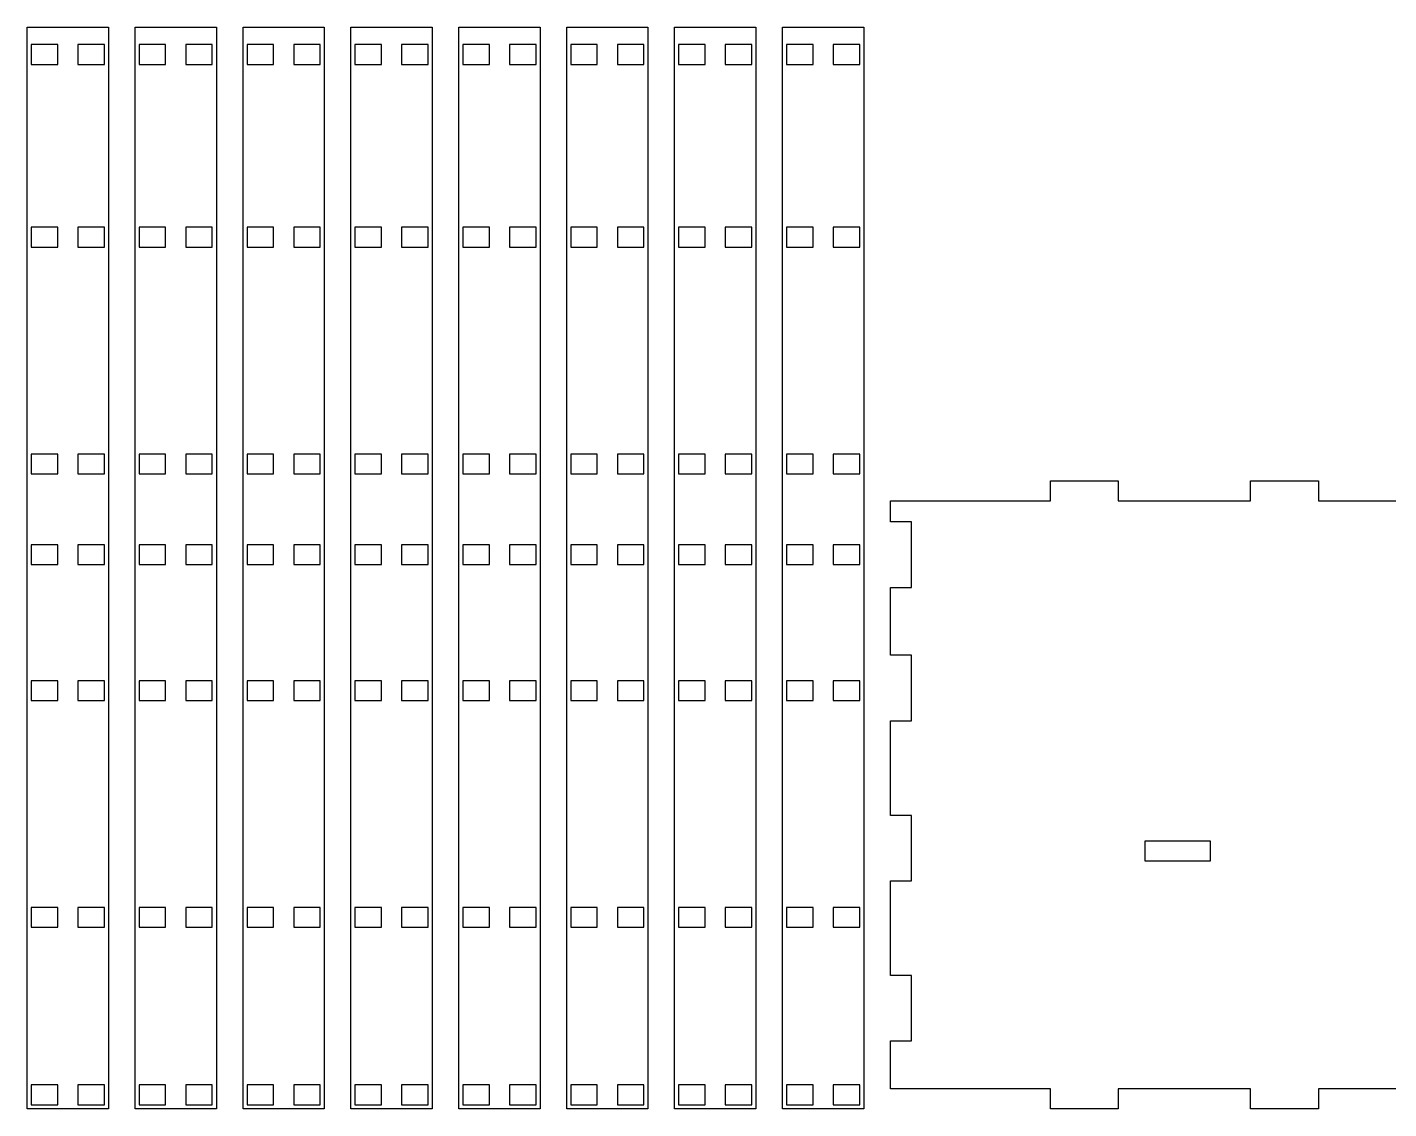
# Model space of a CAD drawing. Header units: metres. Extents: x 4 to 591, y 4 to 372.
# Drawn here: x 4 to 208.2, y 210.2 to 372.4 of the extents above; entities that cross this region are included whole.
import ezdxf

# ---------------------------------------------------------------- set-up
doc = ezdxf.new("R2010")
doc.units = ezdxf.units.M

msp = doc.modelspace()

# ---------------------------------------------------------------- linework, layer by layer
for points in [[(16.18, 372.36), (16.18, 210.18), (4, 210.18), (4, 372.36), (16.18, 372.36)], [(32.36, 372.36), (32.36, 210.18), (20.18, 210.18), (20.18, 372.36), (32.36, 372.36)], [(48.54, 372.36), (48.54, 210.18), (36.36, 210.18), (36.36, 372.36), (48.54, 372.36)], [(64.72, 372.36), (64.72, 210.18), (52.54, 210.18), (52.54, 372.36), (64.72, 372.36)], [(80.9, 372.36), (80.9, 210.18), (68.72, 210.18), (68.72, 372.36), (80.9, 372.36)], [(97.08, 372.36), (97.08, 210.18), (84.9, 210.18), (84.9, 372.36), (97.08, 372.36)], [(113.26, 372.36), (113.26, 210.18), (101.08, 210.18), (101.08, 372.36), (113.26, 372.36)], [(129.44, 372.36), (129.44, 210.18), (117.26, 210.18), (117.26, 372.36), (129.44, 372.36)], [(4.61, 366.79), (8.57, 366.79), (8.57, 369.75), (4.61, 369.75), (4.61, 366.79)], [(11.6, 366.79), (15.57, 366.79), (15.57, 369.75), (11.6, 369.75), (11.6, 366.79)], [(20.78, 366.79), (24.75, 366.79), (24.75, 369.75), (20.78, 369.75), (20.78, 366.79)], [(27.78, 366.79), (31.75, 366.79), (31.75, 369.75), (27.78, 369.75), (27.78, 366.79)], [(36.97, 366.79), (40.94, 366.79), (40.94, 369.75), (36.97, 369.75), (36.97, 366.79)], [(43.96, 366.79), (47.94, 366.79), (47.94, 369.75), (43.96, 369.75), (43.96, 366.79)], [(53.14, 366.79), (57.11, 366.79), (57.11, 369.75), (53.14, 369.75), (53.14, 366.79)], [(60.14, 366.79), (64.11, 366.79), (64.11, 369.75), (60.14, 369.75), (60.14, 366.79)], [(69.33, 366.79), (73.3, 366.79), (73.3, 369.75), (69.33, 369.75), (69.33, 366.79)], [(76.32, 366.79), (80.3, 366.79), (80.3, 369.75), (76.32, 369.75), (76.32, 366.79)], [(85.51, 366.79), (89.48, 366.79), (89.48, 369.75), (85.51, 369.75), (85.51, 366.79)], [(92.5, 366.79), (96.48, 366.79), (96.48, 369.75), (92.5, 369.75), (92.5, 366.79)], [(101.69, 366.79), (105.66, 366.79), (105.66, 369.75), (101.69, 369.75), (101.69, 366.79)], [(108.68, 366.79), (112.66, 366.79), (112.66, 369.75), (108.68, 369.75), (108.68, 366.79)], [(117.87, 366.79), (121.84, 366.79), (121.84, 369.75), (117.87, 369.75), (117.87, 366.79)], [(124.86, 366.79), (128.84, 366.79), (128.84, 369.75), (124.86, 369.75), (124.86, 366.79)], [(4.61, 339.38), (8.57, 339.38), (8.57, 342.36), (4.61, 342.36), (4.61, 339.38)], [(11.6, 339.38), (15.57, 339.38), (15.57, 342.36), (11.6, 342.36), (11.6, 339.38)], [(20.78, 339.38), (24.75, 339.38), (24.75, 342.36), (20.78, 342.36), (20.78, 339.38)], [(27.78, 339.38), (31.75, 339.38), (31.75, 342.36), (27.78, 342.36), (27.78, 339.38)], [(36.97, 339.38), (40.94, 339.38), (40.94, 342.36), (36.97, 342.36), (36.97, 339.38)], [(43.96, 339.38), (47.94, 339.38), (47.94, 342.36), (43.96, 342.36), (43.96, 339.38)], [(53.14, 339.38), (57.11, 339.38), (57.11, 342.36), (53.14, 342.36), (53.14, 339.38)], [(60.14, 339.38), (64.11, 339.38), (64.11, 342.36), (60.14, 342.36), (60.14, 339.38)], [(69.33, 339.38), (73.3, 339.38), (73.3, 342.36), (69.33, 342.36), (69.33, 339.38)], [(76.32, 339.38), (80.3, 339.38), (80.3, 342.36), (76.32, 342.36), (76.32, 339.38)], [(85.51, 339.38), (89.48, 339.38), (89.48, 342.36), (85.51, 342.36), (85.51, 339.38)], [(92.5, 339.38), (96.48, 339.38), (96.48, 342.36), (92.5, 342.36), (92.5, 339.38)], [(101.69, 339.38), (105.66, 339.38), (105.66, 342.36), (101.69, 342.36), (101.69, 339.38)], [(108.68, 339.38), (112.66, 339.38), (112.66, 342.36), (108.68, 342.36), (108.68, 339.38)], [(117.87, 339.38), (121.84, 339.38), (121.84, 342.36), (117.87, 342.36), (117.87, 339.38)], [(124.86, 339.38), (128.84, 339.38), (128.84, 342.36), (124.86, 342.36), (124.86, 339.38)], [(4.61, 305.38), (8.57, 305.38), (8.57, 308.36), (4.61, 308.36), (4.61, 305.38)], [(11.6, 305.38), (15.57, 305.38), (15.57, 308.36), (11.6, 308.36), (11.6, 305.38)], [(20.78, 305.38), (24.75, 305.38), (24.75, 308.36), (20.78, 308.36), (20.78, 305.38)], [(27.78, 305.38), (31.75, 305.38), (31.75, 308.36), (27.78, 308.36), (27.78, 305.38)], [(36.97, 305.38), (40.94, 305.38), (40.94, 308.36), (36.97, 308.36), (36.97, 305.38)], [(43.96, 305.38), (47.94, 305.38), (47.94, 308.36), (43.96, 308.36), (43.96, 305.38)], [(53.14, 305.38), (57.11, 305.38), (57.11, 308.36), (53.14, 308.36), (53.14, 305.38)], [(60.14, 305.38), (64.11, 305.38), (64.11, 308.36), (60.14, 308.36), (60.14, 305.38)], [(69.33, 305.38), (73.3, 305.38), (73.3, 308.36), (69.33, 308.36), (69.33, 305.38)], [(76.32, 305.38), (80.3, 305.38), (80.3, 308.36), (76.32, 308.36), (76.32, 305.38)], [(85.51, 305.38), (89.48, 305.38), (89.48, 308.36), (85.51, 308.36), (85.51, 305.38)], [(92.5, 305.38), (96.48, 305.38), (96.48, 308.36), (92.5, 308.36), (92.5, 305.38)], [(101.69, 305.38), (105.66, 305.38), (105.66, 308.36), (101.69, 308.36), (101.69, 305.38)], [(108.68, 305.38), (112.66, 305.38), (112.66, 308.36), (108.68, 308.36), (108.68, 305.38)], [(117.87, 305.38), (121.84, 305.38), (121.84, 308.36), (117.87, 308.36), (117.87, 305.38)], [(124.86, 305.38), (128.84, 305.38), (128.84, 308.36), (124.86, 308.36), (124.86, 305.38)], [(4.61, 291.79), (8.57, 291.79), (8.57, 294.75), (4.61, 294.75), (4.61, 291.79)], [(11.6, 291.79), (15.57, 291.79), (15.57, 294.75), (11.6, 294.75), (11.6, 291.79)], [(20.78, 291.79), (24.75, 291.79), (24.75, 294.75), (20.78, 294.75), (20.78, 291.79)], [(27.78, 291.79), (31.75, 291.79), (31.75, 294.75), (27.78, 294.75), (27.78, 291.79)], [(36.97, 291.79), (40.94, 291.79), (40.94, 294.75), (36.97, 294.75), (36.97, 291.79)], [(43.96, 291.79), (47.94, 291.79), (47.94, 294.75), (43.96, 294.75), (43.96, 291.79)], [(53.14, 291.79), (57.11, 291.79), (57.11, 294.75), (53.14, 294.75), (53.14, 291.79)], [(60.14, 291.79), (64.11, 291.79), (64.11, 294.75), (60.14, 294.75), (60.14, 291.79)], [(69.33, 291.79), (73.3, 291.79), (73.3, 294.75), (69.33, 294.75), (69.33, 291.79)], [(76.32, 291.79), (80.3, 291.79), (80.3, 294.75), (76.32, 294.75), (76.32, 291.79)], [(85.51, 291.79), (89.48, 291.79), (89.48, 294.75), (85.51, 294.75), (85.51, 291.79)], [(92.5, 291.79), (96.48, 291.79), (96.48, 294.75), (92.5, 294.75), (92.5, 291.79)], [(101.69, 291.79), (105.66, 291.79), (105.66, 294.75), (101.69, 294.75), (101.69, 291.79)], [(108.68, 291.79), (112.66, 291.79), (112.66, 294.75), (108.68, 294.75), (108.68, 291.79)], [(117.87, 291.79), (121.84, 291.79), (121.84, 294.75), (117.87, 294.75), (117.87, 291.79)], [(124.86, 291.79), (128.84, 291.79), (128.84, 294.75), (124.86, 294.75), (124.86, 291.79)], [(4.61, 271.38), (8.57, 271.38), (8.57, 274.36), (4.61, 274.36), (4.61, 271.38)], [(11.6, 271.38), (15.57, 271.38), (15.57, 274.36), (11.6, 274.36), (11.6, 271.38)], [(20.78, 271.38), (24.75, 271.38), (24.75, 274.36), (20.78, 274.36), (20.78, 271.38)], [(27.78, 271.38), (31.75, 271.38), (31.75, 274.36), (27.78, 274.36), (27.78, 271.38)], [(36.97, 271.38), (40.94, 271.38), (40.94, 274.36), (36.97, 274.36), (36.97, 271.38)], [(43.96, 271.38), (47.94, 271.38), (47.94, 274.36), (43.96, 274.36), (43.96, 271.38)], [(53.14, 271.38), (57.11, 271.38), (57.11, 274.36), (53.14, 274.36), (53.14, 271.38)], [(60.14, 271.38), (64.11, 271.38), (64.11, 274.36), (60.14, 274.36), (60.14, 271.38)], [(69.33, 271.38), (73.3, 271.38), (73.3, 274.36), (69.33, 274.36), (69.33, 271.38)], [(76.32, 271.38), (80.3, 271.38), (80.3, 274.36), (76.32, 274.36), (76.32, 271.38)], [(85.51, 271.38), (89.48, 271.38), (89.48, 274.36), (85.51, 274.36), (85.51, 271.38)], [(92.5, 271.38), (96.48, 271.38), (96.48, 274.36), (92.5, 274.36), (92.5, 271.38)], [(101.69, 271.38), (105.66, 271.38), (105.66, 274.36), (101.69, 274.36), (101.69, 271.38)], [(108.68, 271.38), (112.66, 271.38), (112.66, 274.36), (108.68, 274.36), (108.68, 271.38)], [(117.87, 271.38), (121.84, 271.38), (121.84, 274.36), (117.87, 274.36), (117.87, 271.38)], [(124.86, 271.38), (128.84, 271.38), (128.84, 274.36), (124.86, 274.36), (124.86, 271.38)], [(171.62, 247.36), (181.44, 247.36), (181.44, 250.33), (171.62, 250.33), (171.62, 247.36)], [(4.61, 237.39), (8.57, 237.39), (8.57, 240.36), (4.61, 240.36), (4.61, 237.39)], [(11.6, 237.39), (15.57, 237.39), (15.57, 240.36), (11.6, 240.36), (11.6, 237.39)], [(20.78, 237.39), (24.75, 237.39), (24.75, 240.36), (20.78, 240.36), (20.78, 237.39)], [(27.78, 237.39), (31.75, 237.39), (31.75, 240.36), (27.78, 240.36), (27.78, 237.39)], [(36.97, 237.39), (40.94, 237.39), (40.94, 240.36), (36.97, 240.36), (36.97, 237.39)], [(43.96, 237.39), (47.94, 237.39), (47.94, 240.36), (43.96, 240.36), (43.96, 237.39)], [(53.14, 237.39), (57.11, 237.39), (57.11, 240.36), (53.14, 240.36), (53.14, 237.39)], [(60.14, 237.39), (64.11, 237.39), (64.11, 240.36), (60.14, 240.36), (60.14, 237.39)], [(69.33, 237.39), (73.3, 237.39), (73.3, 240.36), (69.33, 240.36), (69.33, 237.39)], [(76.32, 237.39), (80.3, 237.39), (80.3, 240.36), (76.32, 240.36), (76.32, 237.39)], [(85.51, 237.39), (89.48, 237.39), (89.48, 240.36), (85.51, 240.36), (85.51, 237.39)], [(92.5, 237.39), (96.48, 237.39), (96.48, 240.36), (92.5, 240.36), (92.5, 237.39)], [(101.69, 237.39), (105.66, 237.39), (105.66, 240.36), (101.69, 240.36), (101.69, 237.39)], [(108.68, 237.39), (112.66, 237.39), (112.66, 240.36), (108.68, 240.36), (108.68, 237.39)], [(117.87, 237.39), (121.84, 237.39), (121.84, 240.36), (117.87, 240.36), (117.87, 237.39)], [(124.86, 237.39), (128.84, 237.39), (128.84, 240.36), (124.86, 240.36), (124.86, 237.39)], [(4.61, 210.79), (8.57, 210.79), (8.57, 213.75), (4.61, 213.75), (4.61, 210.79)], [(11.6, 210.79), (15.57, 210.79), (15.57, 213.75), (11.6, 213.75), (11.6, 210.79)], [(20.78, 210.79), (24.75, 210.79), (24.75, 213.75), (20.78, 213.75), (20.78, 210.79)], [(27.78, 210.79), (31.75, 210.79), (31.75, 213.75), (27.78, 213.75), (27.78, 210.79)], [(36.97, 210.79), (40.94, 210.79), (40.94, 213.75), (36.97, 213.75), (36.97, 210.79)], [(43.96, 210.79), (47.94, 210.79), (47.94, 213.75), (43.96, 213.75), (43.96, 210.79)], [(53.14, 210.79), (57.11, 210.79), (57.11, 213.75), (53.14, 213.75), (53.14, 210.79)], [(60.14, 210.79), (64.11, 210.79), (64.11, 213.75), (60.14, 213.75), (60.14, 210.79)], [(69.33, 210.79), (73.3, 210.79), (73.3, 213.75), (69.33, 213.75), (69.33, 210.79)], [(76.32, 210.79), (80.3, 210.79), (80.3, 213.75), (76.32, 213.75), (76.32, 210.79)], [(85.51, 210.79), (89.48, 210.79), (89.48, 213.75), (85.51, 213.75), (85.51, 210.79)], [(92.5, 210.79), (96.48, 210.79), (96.48, 213.75), (92.5, 213.75), (92.5, 210.79)], [(101.69, 210.79), (105.66, 210.79), (105.66, 213.75), (101.69, 213.75), (101.69, 210.79)], [(108.68, 210.79), (112.66, 210.79), (112.66, 213.75), (108.68, 213.75), (108.68, 210.79)], [(117.87, 210.79), (121.84, 210.79), (121.84, 213.75), (117.87, 213.75), (117.87, 210.79)], [(124.86, 210.79), (128.84, 210.79), (128.84, 213.75), (124.86, 213.75), (124.86, 210.79)]]:
    msp.add_lwpolyline(points, close=True)
msp.add_lwpolyline([(217.44, 213.18), (197.62, 213.18), (197.62, 210.18), (187.44, 210.18), (187.44, 213.18), (167.62, 213.18), (167.62, 213.18), (167.62, 210.18), (157.44, 210.18), (157.44, 213.18), (133.44, 213.18), (133.44, 220.36), (136.59, 220.36), (136.59, 230.18), (133.44, 230.18), (133.44, 244.36), (136.59, 244.36), (136.59, 254.18), (133.44, 254.18), (133.44, 268.36), (136.59, 268.36), (136.59, 278.18), (133.44, 278.18), (133.44, 288.36), (136.59, 288.36), (136.59, 298.18), (133.44, 298.18), (133.44, 301.36), (157.44, 301.36), (157.44, 304.36), (167.62, 304.36), (167.62, 301.36), (187.44, 301.36), (187.44, 304.36), (197.62, 304.36), (197.62, 301.36), (217.44, 301.36)])

doc.saveas('drawing.dxf')
